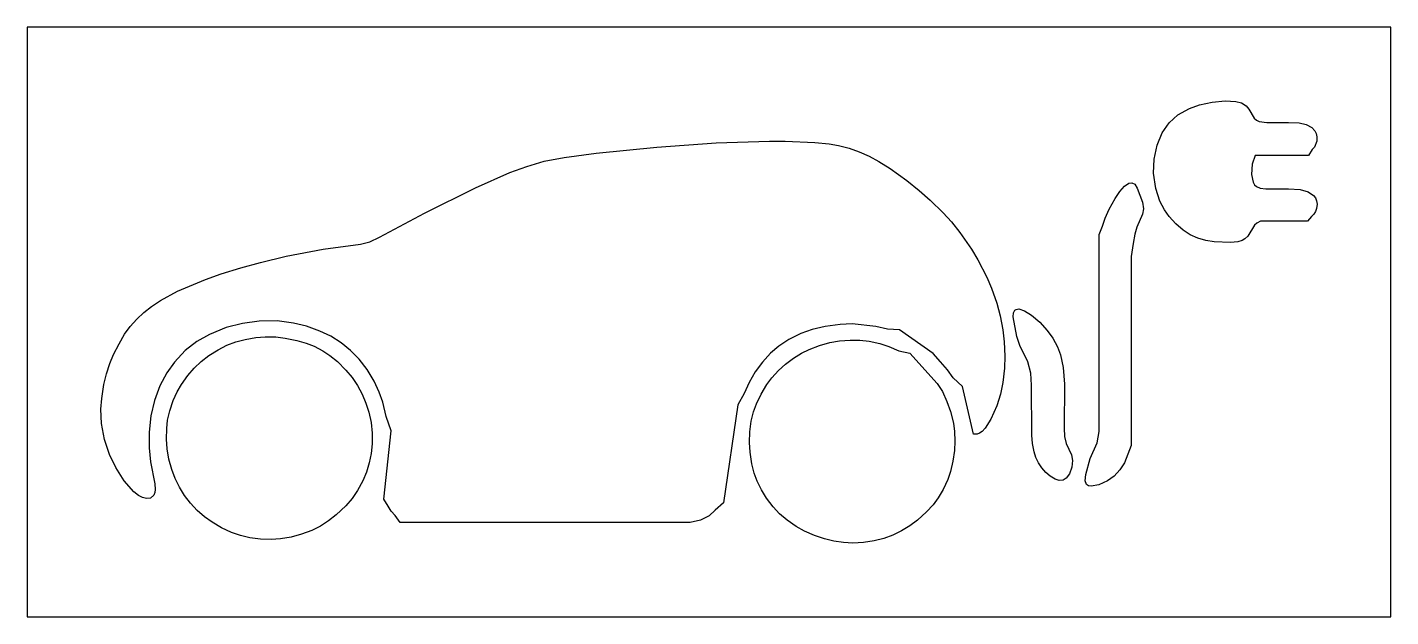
# Model space of a CAD drawing. Header units: inches. Extents: x 0 to 74, y 0 to 32.
import ezdxf

# ---------------------------------------------------------------- set-up
doc = ezdxf.new("R2010")
doc.units = ezdxf.units.IN
doc.header["$MEASUREMENT"] = 0
doc.layers.add('CUT', color=1, linetype='Continuous')

msp = doc.modelspace()

# ---------------------------------------------------------------- linework, layer by layer
at = {"layer": 'CUT'}
for points in [[(0, 0), (74, 0), (74, 32), (0, 32)], [(65.693, 20.353), (65.31, 20.313), (64.411, 20.349), (63.968, 20.423), (63.533, 20.55), (63.115, 20.737), (62.728, 20.982), (62.333, 21.327), (61.983, 21.719), (61.719, 22.094), (61.472, 22.558), (61.244, 23.24), (61.128, 24.073), (61.157, 24.847), (61.324, 25.602), (61.602, 26.264), (61.97, 26.804), (62.452, 27.243), (63.077, 27.599), (63.629, 27.795), (64.315, 27.936), (65.016, 28), (65.598, 27.974), (65.898, 27.894), (66.151, 27.737), (66.305, 27.557), (66.596, 27.057), (66.716, 26.952), (66.864, 26.881), (67.282, 26.821), (68.451, 26.835), (69.036, 26.805), (69.405, 26.724), (69.722, 26.554), (69.879, 26.382), (69.955, 26.227), (69.994, 26.056), (69.988, 25.82), (69.855, 25.496), (69.737, 25.365), (69.539, 25.045), (66.646, 25.045), (66.482, 24.562), (66.452, 24.003), (66.529, 23.594), (66.607, 23.455), (66.72, 23.35), (66.92, 23.264), (67.223, 23.223), (68.449, 23.236), (69.086, 23.188), (69.513, 23.074), (69.807, 22.873), (69.909, 22.733), (69.973, 22.571), (70, 22.396), (69.978, 22.161), (69.917, 21.996), (69.821, 21.851), (69.692, 21.731), (69.481, 21.475), (66.929, 21.475), (66.724, 21.361), (66.602, 21.262), (66.25, 20.668), (66.084, 20.507), (65.929, 20.421)], [(19.752, 5.726), (19.595, 6.001), (19.352, 6.383), (19.753, 10.094), (19.48, 10.873), (19.302, 11.641), (19.105, 12.2), (18.825, 12.796), (18.445, 13.414), (18.007, 13.991), (17.547, 14.461), (17.035, 14.876), (16.478, 15.225), (15.885, 15.508), (15.147, 15.771), (14.455, 15.945), (13.565, 16.055), (12.586, 16.049), (11.69, 15.924), (10.801, 15.694), (9.886, 15.321), (9.196, 14.938), (8.577, 14.449), (7.991, 13.824), (7.569, 13.235), (7.2, 12.537), (6.906, 11.734), (6.715, 10.913), (6.611, 10.023), (6.609, 9.177), (6.689, 8.413), (6.915, 7.216), (6.944, 6.911), (6.924, 6.742), (6.865, 6.598), (6.68, 6.444), (6.475, 6.419), (6.253, 6.474), (6.034, 6.589), (5.781, 6.786), (5.262, 7.376), (4.803, 8.099), (4.463, 8.81), (4.198, 9.613), (4.037, 10.499), (4, 11.268), (4.047, 11.843), (4.162, 12.611), (4.299, 13.187), (4.477, 13.754), (4.676, 14.24), (4.979, 14.822), (5.279, 15.332), (5.587, 15.758), (5.938, 16.151), (6.321, 16.513), (6.735, 16.838), (7.227, 17.17), (8.156, 17.667), (9.668, 18.303), (10.53, 18.621), (11.594, 18.938), (12.663, 19.232), (14.057, 19.568), (16.056, 19.946), (18.08, 20.231), (18.585, 20.36), (19.124, 20.599), (21.557, 21.905), (24.334, 23.288), (26.197, 24.112), (27.117, 24.445), (28.056, 24.727), (29.146, 24.933), (30.884, 25.17), (34.174, 25.499), (37.391, 25.719), (40.275, 25.819), (41.128, 25.817), (42.75, 25.738), (43.525, 25.663), (44.034, 25.578), (44.6, 25.43), (45.152, 25.234), (45.69, 24.996), (46.213, 24.718), (46.826, 24.328), (47.743, 23.68), (48.413, 23.143), (49.001, 22.612), (49.712, 21.922), (50.16, 21.436), (50.606, 20.864), (51.251, 19.945), (51.589, 19.378), (52.079, 18.442), (52.337, 17.835), (52.624, 17.026), (52.804, 16.332), (52.944, 15.576), (53.016, 14.932), (53.048, 14.144), (53.038, 13.491), (52.955, 12.716), (52.82, 12.076), (52.62, 11.451), (52.29, 10.733), (51.985, 10.235), (51.822, 10.057), (51.69, 9.963), (51.558, 9.919), (51.358, 9.916), (50.76, 12.504), (50.257, 12.968), (49.951, 13.397), (49.562, 13.845), (49.16, 14.289), (47.338, 15.566), (46.681, 15.608), (46.051, 15.756), (44.767, 15.892), (44.125, 15.87), (43.3, 15.761), (42.605, 15.594), (41.988, 15.369), (41.339, 15.047), (40.784, 14.694), (40.336, 14.309), (39.896, 13.819), (39.506, 13.288), (39.174, 12.719), (38.905, 12.117), (38.561, 11.512), (37.787, 6.19), (37.326, 5.779), (37.001, 5.473), (36.546, 5.243), (35.982, 5.11), (20.232, 5.11), (19.968, 5.496)], [(60.227, 21.147), (60.109, 20.776), (60.016, 20.269), (59.919, 19.562), (59.919, 9.289), (59.542, 8.354), (59.302, 7.968), (58.994, 7.634), (58.624, 7.373), (58.15, 7.166), (57.743, 7.091), (57.6, 7.111), (57.492, 7.175), (57.414, 7.375), (57.455, 7.714), (57.68, 8.585), (58.067, 9.438), (58.181, 10.062), (58.181, 20.758), (58.365, 21.208), (58.506, 21.645), (58.725, 22.124), (59.043, 22.703), (59.296, 23.087), (59.547, 23.372), (59.778, 23.529), (59.956, 23.559), (60.103, 23.485), (60.237, 23.271), (60.534, 22.511), (60.588, 22.152), (60.53, 21.858)], [(54.885, 8.353), (54.744, 8.647), (54.641, 8.955), (54.553, 9.399), (54.516, 9.853), (54.505, 12.568), (54.465, 13.219), (54.311, 13.843), (53.877, 14.723), (53.716, 15.212), (53.509, 16.28), (53.523, 16.494), (53.606, 16.644), (53.676, 16.686), (53.809, 16.706), (54.131, 16.614), (54.512, 16.377), (54.956, 15.985), (55.357, 15.547), (55.663, 15.118), (55.914, 14.656), (56.074, 14.226), (56.213, 13.523), (56.293, 12.622), (56.279, 10.244), (56.3, 9.786), (56.384, 9.412), (56.666, 8.785), (56.724, 8.49), (56.684, 8.12), (56.558, 7.766), (56.391, 7.529), (56.215, 7.418), (56.009, 7.399), (55.791, 7.464), (55.523, 7.625), (55.278, 7.836), (55.064, 8.081)], [(11.576, 4.409), (11.081, 4.58), (10.549, 4.826), (10.042, 5.126), (9.612, 5.429), (9.215, 5.775), (8.853, 6.158), (8.535, 6.577), (8.262, 7.028), (8.03, 7.501), (7.845, 7.991), (7.691, 8.553), (7.591, 9.119), (7.557, 9.634), (7.568, 10.222), (7.619, 10.67), (7.733, 11.174), (7.923, 11.732), (8.138, 12.212), (8.37, 12.61), (8.715, 13.093), (9.058, 13.493), (9.441, 13.855), (9.859, 14.178), (10.359, 14.496), (10.83, 14.734), (11.321, 14.922), (11.827, 15.055), (12.397, 15.159), (12.909, 15.203), (13.492, 15.192), (14.001, 15.13), (14.637, 15.002), (15.141, 14.854), (15.568, 14.68), (16.037, 14.44), (16.424, 14.19), (16.829, 13.855), (17.293, 13.386), (17.629, 12.98), (17.927, 12.544), (18.18, 12.082), (18.384, 11.597), (18.538, 11.1), (18.658, 10.538), (18.717, 9.965), (18.717, 9.38), (18.666, 8.866), (18.564, 8.359), (18.413, 7.857), (18.211, 7.371), (17.931, 6.848), (17.635, 6.412), (17.288, 6.018), (16.767, 5.527), (16.357, 5.208), (15.913, 4.925), (15.442, 4.689), (14.888, 4.477), (14.321, 4.323), (13.752, 4.226), (13.239, 4.19), (12.656, 4.21), (12.082, 4.29)], [(44.81, 4), (44.292, 4.027), (43.78, 4.103), (43.274, 4.222), (42.718, 4.41), (42.181, 4.647), (41.724, 4.905), (41.237, 5.244), (40.835, 5.584), (40.478, 5.968), (40.124, 6.44), (39.85, 6.889), (39.618, 7.362), (39.458, 7.794), (39.331, 8.301), (39.235, 8.939), (39.203, 9.451), (39.221, 10.038), (39.296, 10.616), (39.42, 11.122), (39.577, 11.555), (39.832, 12.09), (40.136, 12.6), (40.41, 12.971), (40.763, 13.362), (41.154, 13.715), (41.578, 14.03), (42.026, 14.307), (42.44, 14.51), (42.995, 14.72), (43.565, 14.883), (44.08, 14.972), (44.66, 15.022), (45.18, 15.014), (45.694, 14.954), (46.263, 14.825), (46.758, 14.664), (47.297, 14.433), (47.891, 14.304), (49.376, 12.663), (49.665, 12.229), (49.913, 11.691), (50.108, 11.136), (50.268, 10.505), (50.331, 10.057), (50.348, 9.538), (50.319, 9.021), (50.235, 8.449), (50.103, 7.878), (49.955, 7.442), (49.705, 6.904), (49.435, 6.451), (49.161, 6.081), (48.806, 5.692), (48.323, 5.243), (47.904, 4.926), (47.452, 4.655), (46.977, 4.429), (46.481, 4.252), (45.972, 4.119), (45.391, 4.034)]]:
    msp.add_lwpolyline(points, close=True, dxfattribs=at)

doc.saveas('drawing.dxf')
